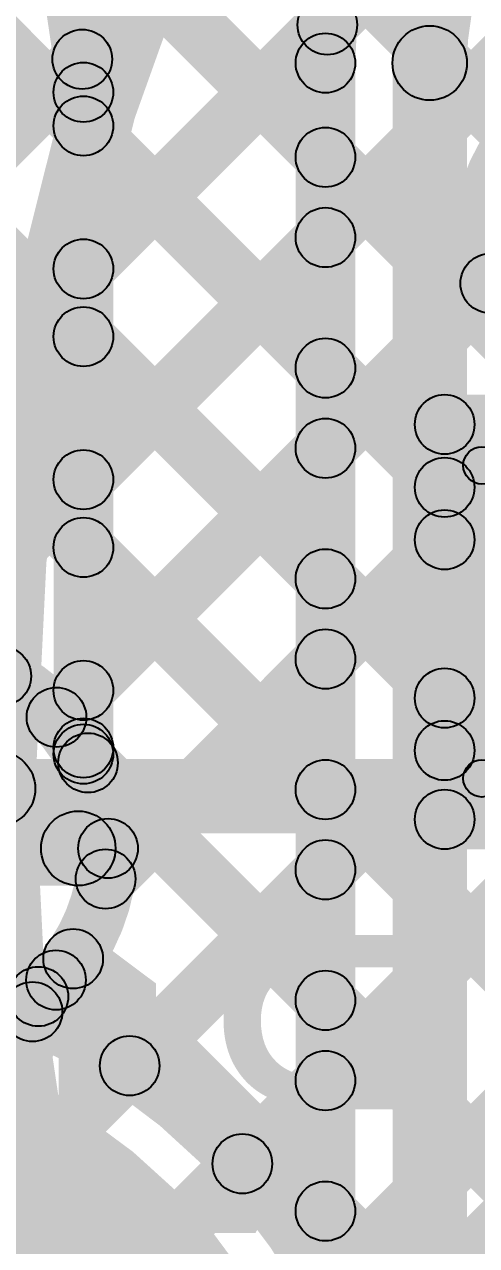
# Model space of a CAD drawing. Header units: millimetres. Extents: x -2.17 to 2.17, y -2.17 to 2.17.
# Drawn here: x -0.3114 to -0.2507, y -0.0603 to 0.1036 of the extents above; entities that cross this region are included whole.
import ezdxf

# ---------------------------------------------------------------- set-up
doc = ezdxf.new("R2010")
doc.units = ezdxf.units.MM
doc.header["$MEASUREMENT"] = 0
for name, color, linetype in [('BottomLayer', 5, 'Continuous'), ('BottomOverlay', 54, 'Continuous'), ('BottomPaste', 16, 'Continuous'), ('BottomSolder', 6, 'Continuous'), ('Mechanical1', 6, 'Continuous'), ('Mechanical2', 216, 'Continuous'), ('TopLayer', 1, 'Continuous'), ('TopSolder', 216, 'Continuous')]:
    doc.layers.add(name, color=color, linetype=linetype)

# ---------------------------------------------------------------- blocks, each defined once
blk = doc.blocks.new('S______B______B_56')
at = {"layer": 'BottomLayer'}
for points in [[(-0.015, 0.0175), (-0.015, -0.0175), (-0.045, -0.0175), (-0.045, 0.0175)], [(0.045, 0.0175), (0.045, -0.0175), (0.015, -0.0175), (0.015, 0.0175)]]:
    blk.add_hatch(color=5, dxfattribs=at).paths.add_polyline_path(points)
at = {"layer": 'BottomOverlay'}
h = blk.add_hatch(color=54, dxfattribs=at)
edge = h.paths.add_edge_path()
edge.add_arc((-0.049, 0.021), 0.0025, 0, 360)
h = blk.add_hatch(color=54, dxfattribs=at)
edge = h.paths.add_edge_path()
edge.add_arc((-0.049, 0.021), 0.0025, 0, 360)
for points in [[(0.049, 0.0235), (0.049, 0.0185), (-0.049, 0.0185), (-0.049, 0.0235)], [(-0.0515, 0.021), (-0.0465, 0.021), (-0.0465, -0.021), (-0.0515, -0.021)], [(0.0465, 0.021), (0.0515, 0.021), (0.0515, -0.021), (0.0465, -0.021)], [(0.049, -0.0185), (0.049, -0.0235), (-0.049, -0.0235), (-0.049, -0.0185)]]:
    blk.add_hatch(color=54, dxfattribs=at).paths.add_polyline_path(points)
h = blk.add_hatch(color=54, dxfattribs=at)
edge = h.paths.add_edge_path()
edge.add_arc((0.049, 0.021), 0.0025, 0, 360)
h = blk.add_hatch(color=54, dxfattribs=at)
edge = h.paths.add_edge_path()
edge.add_arc((0.049, 0.021), 0.0025, 0, 360)
h = blk.add_hatch(color=54, dxfattribs=at)
edge = h.paths.add_edge_path()
edge.add_arc((-0.049, -0.021), 0.0025, 0, 360)
h = blk.add_hatch(color=54, dxfattribs=at)
edge = h.paths.add_edge_path()
edge.add_arc((-0.049, -0.021), 0.0025, 0, 360)
h = blk.add_hatch(color=54, dxfattribs=at)
edge = h.paths.add_edge_path()
edge.add_arc((0.049, -0.021), 0.0025, 0, 360)
h = blk.add_hatch(color=54, dxfattribs=at)
edge = h.paths.add_edge_path()
edge.add_arc((0.049, -0.021), 0.0025, 0, 360)
at = {"layer": 'BottomPaste'}
for points in [[(-0.015, 0.0175), (-0.015, -0.0175), (-0.045, -0.0175), (-0.045, 0.0175)], [(0.045, 0.0175), (0.045, -0.0175), (0.015, -0.0175), (0.015, 0.0175)]]:
    blk.add_hatch(color=16, dxfattribs=at).paths.add_polyline_path(points)
at = {"layer": 'BottomSolder'}
for points in [[(-0.011, 0.0215), (-0.011, -0.0215), (-0.049, -0.0215), (-0.049, 0.0215)], [(0.049, 0.0215), (0.049, -0.0215), (0.011, -0.0215), (0.011, 0.0215)]]:
    blk.add_hatch(color=6, dxfattribs=at).paths.add_polyline_path(points)
at = {"layer": 'BottomOverlay'}
for centre in [(-0.049, 0.021), (-0.049, 0.021), (0.049, 0.021), (0.049, 0.021), (-0.049, -0.021), (-0.049, -0.021), (0.049, -0.021), (0.049, -0.021)]:
    blk.add_circle(centre, 0.0025, dxfattribs=at)

msp = doc.modelspace()

# ---------------------------------------------------------------- hatches: boundary and pattern name
at = {"layer": 'BottomLayer'}
for points in [[(-0.41232, -0.01543), (-0.41798, -0.00977), (-0.09883, 0.30938), (-0.09317, 0.30372)], [(-0.37904, -0.01043), (-0.38469, -0.00477), (-0.10644, 0.27348), (-0.10079, 0.26782)], [(-0.32437, 0.01595), (-0.33002, 0.02161), (-0.09323, 0.2584), (-0.08758, 0.25274)], [(-0.37883, 0.21619), (-0.37317, 0.22185), (-0.2423, 0.09098), (-0.24796, 0.08532)], [(-0.34803, 0.15711), (-0.34238, 0.16277), (-0.24017, 0.06056), (-0.24583, 0.05491)], [(-0.35637, 0.13716), (-0.35071, 0.14282), (-0.25217, 0.04428), (-0.25783, 0.03862)], [(-0.40884, 0.13306), (-0.40318, 0.13872), (-0.22713, -0.03733), (-0.23279, -0.04299)], [(-0.37823, 0.13074), (-0.37257, 0.1364), (-0.25217, 0.016), (-0.25783, 0.01034)], [(-0.30428, 0.00776), (-0.30994, 0.01342), (-0.2517, 0.07165), (-0.24604, 0.06599)], [(-0.255, 0.04589), (-0.255, 0.05389), (-0.243, 0.05389), (-0.243, 0.04589)], [(-0.251, -0.00311), (-0.259, -0.00311), (-0.259, 0.04989), (-0.251, 0.04989)], [(-0.29769, -0.01394), (-0.30335, -0.00828), (-0.25783, 0.03724), (-0.25217, 0.03158)], [(-0.33414, -0.07867), (-0.33979, -0.07301), (-0.25783, 0.00895), (-0.25217, 0.0033)], [(-0.30571, 0.00165), (-0.30005, 0.00731), (-0.24127, -0.05147), (-0.24693, -0.05713)], [(-0.255, -0.00711), (-0.255, 0.00089), (-0.211, 0.00089), (-0.211, -0.00711)], [(-0.33067, -0.10349), (-0.33633, -0.09783), (-0.23878, -0.00028), (-0.23312, -0.00594)], [(-0.326, -0.012), (-0.326, -0.002), (-0.30419, -0.002), (-0.30419, -0.012)], [(-0.30714, -0.10824), (-0.3128, -0.10258), (-0.21383, -0.00361), (-0.20817, -0.00927)], [(-0.3077, -0.02465), (-0.30204, -0.01899), (-0.25541, -0.06562), (-0.26107, -0.07127)], [(-0.26839, -0.08425), (-0.27405, -0.07859), (-0.21383, -0.01837), (-0.20817, -0.02403)], [(-0.31848, -0.04215), (-0.31283, -0.03649), (-0.26949, -0.07983), (-0.27514, -0.08548)]]:
    msp.add_hatch(color=5, dxfattribs=at).paths.add_polyline_path(points)
h = msp.add_hatch(color=5, dxfattribs=at)
edge = h.paths.add_edge_path()
edge.add_arc((-0.24887, 0.06882), 0.004, 0, 360)
h = msp.add_hatch(color=5, dxfattribs=at)
edge = h.paths.add_edge_path()
edge.add_arc((-0.255, 0.04989), 0.004, 0, 360)
h = msp.add_hatch(color=5, dxfattribs=at)
edge = h.paths.add_edge_path()
edge.add_arc((-0.255, 0.04989), 0.004, 0, 360)
h = msp.add_hatch(color=5, dxfattribs=at)
edge = h.paths.add_edge_path()
edge.add_arc((-0.255, 0.04145), 0.004, 0, 360)
h = msp.add_hatch(color=5, dxfattribs=at)
edge = h.paths.add_edge_path()
edge.add_arc((-0.255, 0.03441), 0.004, 0, 360)
h = msp.add_hatch(color=5, dxfattribs=at)
edge = h.paths.add_edge_path()
edge.add_arc((-0.31452, 0.01612), 0.004, 0, 360)
h = msp.add_hatch(color=5, dxfattribs=at)
edge = h.paths.add_edge_path()
edge.add_arc((-0.255, 0.01317), 0.004, 0, 360)
h = msp.add_hatch(color=5, dxfattribs=at)
edge = h.paths.add_edge_path()
edge.add_arc((-0.30711, 0.01059), 0.004, 0, 360)
h = msp.add_hatch(color=5, dxfattribs=at)
edge = h.paths.add_edge_path()
edge.add_arc((-0.255, 0.00613), 0.004, 0, 360)
h = msp.add_hatch(color=5, dxfattribs=at)
edge = h.paths.add_edge_path()
edge.add_arc((-0.30288, 0.00448), 0.004, 0, 360)
h = msp.add_hatch(color=5, dxfattribs=at)
edge = h.paths.add_edge_path()
edge.add_arc((-0.255, -0.00311), 0.004, 0, 360)
h = msp.add_hatch(color=5, dxfattribs=at)
edge = h.paths.add_edge_path()
edge.add_arc((-0.255, -0.00311), 0.004, 0, 360)
h = msp.add_hatch(color=5, dxfattribs=at)
edge = h.paths.add_edge_path()
edge.add_arc((-0.30419, -0.007), 0.005, 0, 360)
h = msp.add_hatch(color=5, dxfattribs=at)
edge = h.paths.add_edge_path()
edge.add_arc((-0.30019, -0.007), 0.004, 0, 360)
h = msp.add_hatch(color=5, dxfattribs=at)
edge = h.paths.add_edge_path()
edge.add_arc((-0.30019, -0.007), 0.004, 0, 360)
h = msp.add_hatch(color=5, dxfattribs=at)
edge = h.paths.add_edge_path()
edge.add_arc((-0.30052, -0.01111), 0.004, 0, 360)
h = msp.add_hatch(color=5, dxfattribs=at)
edge = h.paths.add_edge_path()
edge.add_arc((-0.30487, -0.02182), 0.004, 0, 360)
h = msp.add_hatch(color=5, dxfattribs=at)
edge = h.paths.add_edge_path()
edge.add_arc((-0.30718, -0.02467), 0.004, 0, 360)
h = msp.add_hatch(color=5, dxfattribs=at)
edge = h.paths.add_edge_path()
edge.add_arc((-0.30718, -0.02467), 0.004, 0, 360)
at = {"layer": 'BottomSolder'}
h = msp.add_hatch(color=6, dxfattribs=at)
edge = h.paths.add_edge_path()
edge.add_arc((-0.326, -0.007), 0.01581, 0, 360)
at = {"layer": 'Mechanical1'}
msp.add_hatch(color=6, dxfattribs=at).paths.add_polyline_path([(-2.164, -0.005), (-2.164, 0.005), (0, 0.005), (0, -0.005)])
at = {"layer": 'Mechanical2'}
h = msp.add_hatch(color=216, dxfattribs=at)
edge = h.paths.add_edge_path()
edge.add_arc((-0.31496, 0.001), 0.005, 0, 360)
at = {"layer": 'TopLayer'}
for points in [[(-0.30082, 0.09607), (-0.30647, 0.10173), (-0.27315, 0.13505), (-0.2675, 0.1294)], [(-0.3088, 0.11788), (-0.30315, 0.12354), (-0.26817, 0.08856), (-0.27383, 0.08291)], [(-0.30067, 0.06793), (-0.30633, 0.07359), (-0.27358, 0.10634), (-0.26792, 0.10068)], [(-0.267, -0.06492), (-0.275, -0.06492), (-0.275, 0.09839), (-0.267, 0.09839)], [(-0.252, -0.261), (-0.262, -0.261), (-0.262, 0.09839), (-0.252, 0.09839)], [(-0.2995, 0.00647), (-0.3075, 0.00647), (-0.3075, 0.09446), (-0.2995, 0.09446)], [(-0.30633, 0.08712), (-0.30067, 0.09278), (-0.26817, 0.06028), (-0.27383, 0.05462)], [(-0.30067, 0.03965), (-0.30633, 0.04531), (-0.27383, 0.07781), (-0.26817, 0.07215)], [(-0.30633, 0.05884), (-0.30067, 0.0645), (-0.26817, 0.032), (-0.27383, 0.02634)], [(-0.30067, 0.01137), (-0.30633, 0.01702), (-0.27383, 0.04952), (-0.26817, 0.04387)], [(-0.30633, 0.03055), (-0.30067, 0.03621), (-0.26817, 0.00371), (-0.27383, -0.00195)], [(-0.29769, -0.01394), (-0.30335, -0.00828), (-0.27383, 0.02124), (-0.26817, 0.01558)], [(-0.30571, 0.00165), (-0.30006, 0.00731), (-0.26817, -0.02457), (-0.27383, -0.03023)], [(-0.326, -0.012), (-0.326, -0.002), (-0.30419, -0.002), (-0.30419, -0.012)], [(-0.29446, -0.03899), (-0.30012, -0.03334), (-0.27383, -0.00705), (-0.26817, -0.0127)], [(-0.3077, -0.02465), (-0.30204, -0.01899), (-0.26817, -0.05286), (-0.27383, -0.05851)], [(-0.27933, -0.05215), (-0.28499, -0.04649), (-0.27383, -0.03533), (-0.26817, -0.04099)]]:
    msp.add_hatch(color=1, dxfattribs=at).paths.add_polyline_path(points)
h = msp.add_hatch(color=1, dxfattribs=at)
edge = h.paths.add_edge_path()
edge.add_arc((-0.27075, 0.10351), 0.004, 0, 360)
h = msp.add_hatch(color=1, dxfattribs=at)
edge = h.paths.add_edge_path()
edge.add_arc((-0.257, 0.09839), 0.005, 0, 360)
h = msp.add_hatch(color=1, dxfattribs=at)
edge = h.paths.add_edge_path()
edge.add_arc((-0.257, 0.09839), 0.005, 0, 360)
h = msp.add_hatch(color=1, dxfattribs=at)
edge = h.paths.add_edge_path()
edge.add_arc((-0.30365, 0.0989), 0.004, 0, 360)
h = msp.add_hatch(color=1, dxfattribs=at)
edge = h.paths.add_edge_path()
edge.add_arc((-0.271, 0.09839), 0.004, 0, 360)
h = msp.add_hatch(color=1, dxfattribs=at)
edge = h.paths.add_edge_path()
edge.add_arc((-0.271, 0.09839), 0.004, 0, 360)
h = msp.add_hatch(color=1, dxfattribs=at)
edge = h.paths.add_edge_path()
edge.add_arc((-0.3035, 0.09446), 0.004, 0, 360)
h = msp.add_hatch(color=1, dxfattribs=at)
edge = h.paths.add_edge_path()
edge.add_arc((-0.3035, 0.09446), 0.004, 0, 360)
h = msp.add_hatch(color=1, dxfattribs=at)
edge = h.paths.add_edge_path()
edge.add_arc((-0.3035, 0.08995), 0.004, 0, 360)
h = msp.add_hatch(color=1, dxfattribs=at)
edge = h.paths.add_edge_path()
edge.add_arc((-0.271, 0.08574), 0.004, 0, 360)
h = msp.add_hatch(color=1, dxfattribs=at)
edge = h.paths.add_edge_path()
edge.add_arc((-0.271, 0.07498), 0.004, 0, 360)
h = msp.add_hatch(color=1, dxfattribs=at)
edge = h.paths.add_edge_path()
edge.add_arc((-0.3035, 0.07076), 0.004, 0, 360)
h = msp.add_hatch(color=1, dxfattribs=at)
edge = h.paths.add_edge_path()
edge.add_arc((-0.3035, 0.06167), 0.004, 0, 360)
h = msp.add_hatch(color=1, dxfattribs=at)
edge = h.paths.add_edge_path()
edge.add_arc((-0.271, 0.05745), 0.004, 0, 360)
h = msp.add_hatch(color=1, dxfattribs=at)
edge = h.paths.add_edge_path()
edge.add_arc((-0.271, 0.04669), 0.004, 0, 360)
h = msp.add_hatch(color=1, dxfattribs=at)
edge = h.paths.add_edge_path()
edge.add_arc((-0.3035, 0.04248), 0.004, 0, 360)
h = msp.add_hatch(color=1, dxfattribs=at)
edge = h.paths.add_edge_path()
edge.add_arc((-0.3035, 0.03338), 0.004, 0, 360)
h = msp.add_hatch(color=1, dxfattribs=at)
edge = h.paths.add_edge_path()
edge.add_arc((-0.271, 0.02917), 0.004, 0, 360)
h = msp.add_hatch(color=1, dxfattribs=at)
edge = h.paths.add_edge_path()
edge.add_arc((-0.271, 0.01841), 0.004, 0, 360)
h = msp.add_hatch(color=1, dxfattribs=at)
edge = h.paths.add_edge_path()
edge.add_arc((-0.3035, 0.01419), 0.004, 0, 360)
h = msp.add_hatch(color=1, dxfattribs=at)
edge = h.paths.add_edge_path()
edge.add_arc((-0.3035, 0.00647), 0.004, 0, 360)
h = msp.add_hatch(color=1, dxfattribs=at)
edge = h.paths.add_edge_path()
edge.add_arc((-0.3035, 0.00565), 0.004, 0, 360)
h = msp.add_hatch(color=1, dxfattribs=at)
edge = h.paths.add_edge_path()
edge.add_arc((-0.30288, 0.00448), 0.004, 0, 360)
h = msp.add_hatch(color=1, dxfattribs=at)
edge = h.paths.add_edge_path()
edge.add_arc((-0.271, 0.00088), 0.004, 0, 360)
h = msp.add_hatch(color=1, dxfattribs=at)
edge = h.paths.add_edge_path()
edge.add_arc((-0.30419, -0.007), 0.005, 0, 360)
h = msp.add_hatch(color=1, dxfattribs=at)
edge = h.paths.add_edge_path()
edge.add_arc((-0.30019, -0.007), 0.004, 0, 360)
h = msp.add_hatch(color=1, dxfattribs=at)
edge = h.paths.add_edge_path()
edge.add_arc((-0.30019, -0.007), 0.004, 0, 360)
h = msp.add_hatch(color=1, dxfattribs=at)
edge = h.paths.add_edge_path()
edge.add_arc((-0.271, -0.00987), 0.004, 0, 360)
h = msp.add_hatch(color=1, dxfattribs=at)
edge = h.paths.add_edge_path()
edge.add_arc((-0.30052, -0.01111), 0.004, 0, 360)
h = msp.add_hatch(color=1, dxfattribs=at)
edge = h.paths.add_edge_path()
edge.add_arc((-0.30487, -0.02182), 0.004, 0, 360)
h = msp.add_hatch(color=1, dxfattribs=at)
edge = h.paths.add_edge_path()
edge.add_arc((-0.30954, -0.02688), 0.004, 0, 360)
h = msp.add_hatch(color=1, dxfattribs=at)
edge = h.paths.add_edge_path()
edge.add_arc((-0.271, -0.0274), 0.004, 0, 360)
h = msp.add_hatch(color=1, dxfattribs=at)
edge = h.paths.add_edge_path()
edge.add_arc((-0.31033, -0.02893), 0.004, 0, 360)
h = msp.add_hatch(color=1, dxfattribs=at)
edge = h.paths.add_edge_path()
edge.add_arc((-0.29729, -0.03617), 0.004, 0, 360)
h = msp.add_hatch(color=1, dxfattribs=at)
edge = h.paths.add_edge_path()
edge.add_arc((-0.271, -0.03816), 0.004, 0, 360)
h = msp.add_hatch(color=1, dxfattribs=at)
edge = h.paths.add_edge_path()
edge.add_arc((-0.28216, -0.04932), 0.004, 0, 360)
h = msp.add_hatch(color=1, dxfattribs=at)
edge = h.paths.add_edge_path()
edge.add_arc((-0.271, -0.05569), 0.004, 0, 360)
at = {"layer": 'TopSolder'}
h = msp.add_hatch(color=216, dxfattribs=at)
edge = h.paths.add_edge_path()
edge.add_arc((-0.326, -0.007), 0.01581, 0, 360)

# ---------------------------------------------------------------- linework, layer by layer
at = {"layer": 'BottomLayer', "const_width": 0.008}
for points in [[(-0.243, 0.0596, -1.535792), (-0.20819, 0.075)], [(-0.3512, -0.0126, -1.115853), (-0.30019, -0.007)], [(-0.30019, -0.007, -0.190719), (-0.30718, -0.02467)], [(-0.30718, -0.02467, -0.317439), (-0.351, -0.0556)]]:
    msp.add_lwpolyline(points, format="xyb", dxfattribs=at)
at = {"layer": 'BottomLayer'}
for centre, radius in [((-0.24887, 0.06882), 0.004), ((-0.255, 0.04989), 0.004), ((-0.255, 0.04989), 0.004), ((-0.255, 0.04145), 0.004), ((-0.255, 0.03441), 0.004), ((-0.31452, 0.01612), 0.004), ((-0.255, 0.01317), 0.004), ((-0.30711, 0.01059), 0.004), ((-0.255, 0.00613), 0.004), ((-0.30288, 0.00448), 0.004), ((-0.255, -0.00311), 0.004), ((-0.255, -0.00311), 0.004), ((-0.30419, -0.007), 0.005), ((-0.30019, -0.007), 0.004), ((-0.30019, -0.007), 0.004), ((-0.30052, -0.01111), 0.004), ((-0.30487, -0.02182), 0.004), ((-0.30718, -0.02467), 0.004), ((-0.30718, -0.02467), 0.004)]:
    msp.add_circle(centre, radius, dxfattribs=at)
at = {"layer": 'Mechanical2', "const_width": 0.01}
for points in [[(2.16535, 0.001, 1), (-2.16535, 0.001, 1)], [(2.08135, -0.01, 1), (-2.04935, -0.01, 1)], [(1.84055, 0.001, 1), (-1.84055, 0.001, 1)], [(1.6437, 0.001, 1), (-1.6437, 0.001, 1)], [(1.50394, 0, 1), (-1.50394, 0, 1)], [(1.30709, 0.001, 1), (-1.30709, 0.001, 1)], [(1.17323, 0.001, 1), (-1.17323, 0.001, 1)], [(0.97638, 0.001, 1), (-0.97638, 0.001, 1)], [(0.84252, 0.001, 1), (-0.84252, 0.001, 1)], [(0.64567, 0.001, 1), (-0.64567, 0.001, 1)], [(0.51081, -0.01261, 1), (-0.51281, -0.01261, 1)], [(0.31496, 0.001, 1), (-0.31496, 0.001, 1)]]:
    msp.add_lwpolyline(points, format="xyb", close=True, dxfattribs=at)
at = {"layer": 'Mechanical2'}
msp.add_circle((-0.31496, 0.001), 0.005, dxfattribs=at)
at = {"layer": 'TopLayer'}
for points, const_width in [([(-0.271, 0.09839, -0.414214), (-0.218, 0.15139)], 0.008), ([(-0.257, 0.09839, -0.414214), (-0.218, 0.13739)], 0.01), ([(-0.30863, 0.12032, -0.098225), (-0.3035, 0.09446)], 0.008), ([(-0.3035, 0.00565, -0.128797), (-0.30019, -0.007)], 0.008), ([(-0.30019, -0.007, -0.223373), (-0.30954, -0.02688)], 0.008), ([(-0.31033, -0.02893, -0.16329), (-0.271, -0.06492)], 0.008), ([(-0.3443, -0.04324, -0.414213), (-0.282, -0.10554)], 0.025)]:
    msp.add_lwpolyline(points, format="xyb", dxfattribs=dict(at, const_width=const_width))
for centre, radius in [((-0.27075, 0.10351), 0.004), ((-0.257, 0.09839), 0.005), ((-0.257, 0.09839), 0.005), ((-0.30365, 0.0989), 0.004), ((-0.271, 0.09839), 0.004), ((-0.271, 0.09839), 0.004), ((-0.3035, 0.09446), 0.004), ((-0.3035, 0.09446), 0.004), ((-0.3035, 0.08995), 0.004), ((-0.271, 0.08574), 0.004), ((-0.271, 0.07498), 0.004), ((-0.3035, 0.07076), 0.004), ((-0.3035, 0.06167), 0.004), ((-0.271, 0.05745), 0.004), ((-0.271, 0.04669), 0.004), ((-0.3035, 0.04248), 0.004), ((-0.3035, 0.03338), 0.004), ((-0.271, 0.02917), 0.004), ((-0.271, 0.01841), 0.004), ((-0.3035, 0.01419), 0.004), ((-0.3035, 0.00647), 0.004), ((-0.3035, 0.00565), 0.004), ((-0.30288, 0.00448), 0.004), ((-0.271, 0.00088), 0.004), ((-0.30419, -0.007), 0.005), ((-0.30019, -0.007), 0.004), ((-0.30019, -0.007), 0.004), ((-0.271, -0.00987), 0.004), ((-0.30052, -0.01111), 0.004), ((-0.30487, -0.02182), 0.004), ((-0.30954, -0.02688), 0.004), ((-0.271, -0.0274), 0.004), ((-0.31033, -0.02893), 0.004), ((-0.29729, -0.03617), 0.004), ((-0.271, -0.03816), 0.004), ((-0.28216, -0.04932), 0.004), ((-0.271, -0.05569), 0.004)]:
    msp.add_circle(centre, radius, dxfattribs=at)

# ---------------------------------------------------------------- block references
at = {"rotation": 180}
msp.add_blockref('S______B______B_56', (-0.201, 0.02339), dxfattribs=at)

# ---------------------------------------------------------------- texts
at = {"layer": 'BottomOverlay', "text_generation_flag": 2}
msp.add_text('R16', height=0.04, dxfattribs=at).set_placement((-0.25, -0.05861))

doc.saveas('drawing.dxf')
